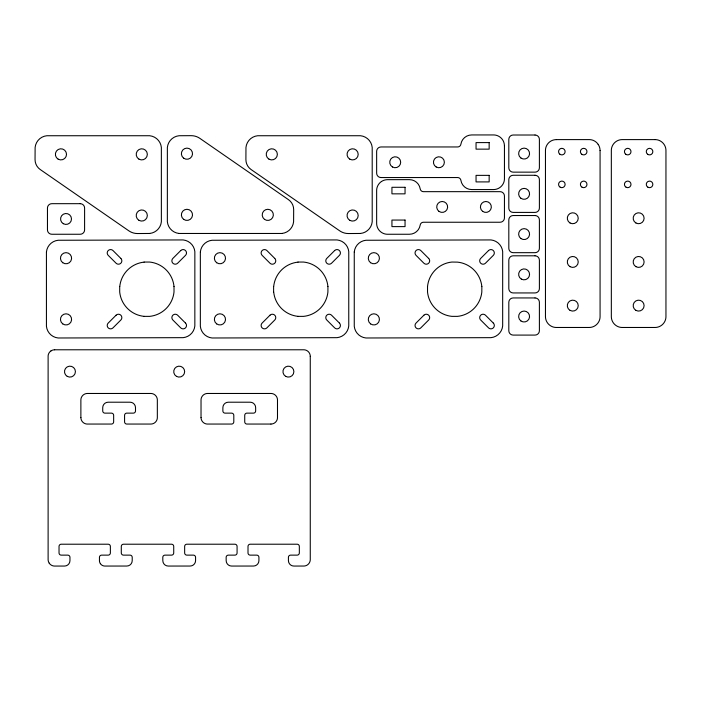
<?xml version="1.0" encoding="UTF-8"?>
<svg xmlns="http://www.w3.org/2000/svg" width="701" height="701" viewBox="0 0 701 701"><rect width="100%" height="100%" fill="white"/><g stroke="black" fill="none" stroke-linecap="round" stroke-linejoin="round"><path stroke-width="1.05" d="M119.696 286.42L119.696 292.002A27.251 27.251 0 0 0 144.126 316.361M273.609 286.42L273.609 292.002M427.522 286.42L427.522 292.002A27.251 27.251 0 0 0 451.891 316.361L457.473 316.37A27.251 27.251 0 0 0 481.824 292.002L481.841 286.42M149.663 233.468L137.501 233.538A15.194 15.194 0 0 1 128.853 230.839L40.237 169.528A12.04 12.04 0 0 1 35.05 159.626L35.12 147.438A13.082 13.082 0 0 1 46.818 135.74L149.663 135.731A13.082 13.082 0 0 1 161.361 147.438L161.37 221.77A13.082 13.082 0 0 1 149.663 233.459M281.907 233.468L179.062 233.468M360.516 233.468L348.353 233.538A15.194 15.194 0 0 1 339.705 230.839L251.089 169.528A12.04 12.04 0 0 1 245.902 159.626L245.963 147.438A13.082 13.082 0 0 1 257.67 135.74L360.516 135.731A13.082 13.082 0 0 1 372.205 147.438L372.213 221.77A13.082 13.082 0 0 1 360.516 233.459M144.064 262.051L149.646 262.051A27.251 27.251 0 0 1 174.006 286.481M297.978 262.051L303.559 262.051A27.251 27.251 0 0 1 327.91 286.481M556.384 139.604L589.155 139.604A10.874 10.874 0 0 1 593.405 140.454A10.953 10.953 0 0 1 598.207 144.415M380.993 177.546L457.648 177.546A3.277 3.277 0 0 1 460.881 180.315A10.918 10.918 0 0 0 471.677 189.559L493.522 189.559A10.874 10.874 0 0 0 499.629 187.693A10.953 10.953 0 0 0 503.59 182.891A10.874 10.874 0 0 0 504.448 178.641L504.448 145.869M54.66 349.781L303.708 349.781A6.528 6.528 0 0 1 306.258 350.298A6.572 6.572 0 0 1 309.141 352.673A6.528 6.528 0 0 1 310.245 356.318M270.936 424.052L246.91 424.052A2.182 2.182 0 0 1 244.728 421.871L244.728 415.316A2.182 2.182 0 0 1 246.91 413.134L253.464 413.134A2.182 2.182 0 0 0 255.646 410.952L255.646 407.675A5.442 5.442 0 0 0 250.187 402.208L228.342 402.208A5.442 5.442 0 0 0 222.874 407.675L222.874 410.952A2.182 2.182 0 0 0 225.065 413.134L231.619 413.134A2.182 2.182 0 0 1 233.801 415.316L233.801 421.871A2.182 2.182 0 0 1 231.619 424.052L207.584 424.052A6.528 6.528 0 0 1 205.034 423.544A6.572 6.572 0 0 1 202.151 421.17A6.528 6.528 0 0 1 201.047 417.516M297.978 316.37L303.559 316.37A27.251 27.251 0 0 0 327.91 292.002L327.928 286.42M144.064 316.37L149.646 316.37A27.251 27.251 0 0 0 174.006 292.002L174.014 286.42M600.074 150.522L600.074 316.554A10.874 10.874 0 0 1 599.215 320.804A10.953 10.953 0 0 1 595.254 325.606A10.874 10.874 0 0 1 589.155 327.472L556.384 327.472A10.874 10.874 0 0 1 552.134 326.613A10.953 10.953 0 0 1 547.323 322.662A10.874 10.874 0 0 1 545.457 316.554L545.457 150.522A10.874 10.874 0 0 1 546.316 146.272A10.953 10.953 0 0 1 550.276 141.462A10.874 10.874 0 0 1 556.357 139.63M310.263 356.336L310.263 559.503A6.528 6.528 0 0 1 309.746 562.053A6.572 6.572 0 0 1 307.371 564.936A6.528 6.528 0 0 1 303.726 566.04L293.877 566.058A5.442 5.442 0 0 1 288.426 560.607L288.418 557.313A2.182 2.182 0 0 1 290.6 555.131L297.154 555.131A2.182 2.182 0 0 0 299.336 552.949L299.336 546.394A2.182 2.182 0 0 0 297.154 544.213L250.187 544.213A2.182 2.182 0 0 0 248.005 546.394L248.005 552.949A2.182 2.182 0 0 0 250.187 555.131L256.741 555.131A2.182 2.182 0 0 1 258.923 557.313L258.923 560.59A5.442 5.442 0 0 1 253.473 566.04L231.619 566.058A5.442 5.442 0 0 1 226.169 560.607L226.151 557.313A2.182 2.182 0 0 1 228.342 555.131L234.896 555.131A2.182 2.182 0 0 0 237.078 552.949L237.078 546.394A2.182 2.182 0 0 0 234.896 544.213L186.834 544.213A2.182 2.182 0 0 0 184.652 546.394L184.652 552.949A2.182 2.182 0 0 0 186.834 555.131L193.388 555.131A2.182 2.182 0 0 1 195.57 557.313L195.57 560.59A5.442 5.442 0 0 1 190.12 566.04L168.266 566.058A5.442 5.442 0 0 1 162.816 560.607L162.798 557.313A2.182 2.182 0 0 1 164.989 555.131L171.543 555.131A2.182 2.182 0 0 0 173.725 552.949L173.725 546.394A2.182 2.182 0 0 0 171.543 544.213L123.481 544.213A2.182 2.182 0 0 0 121.299 546.394L121.291 552.949A2.182 2.182 0 0 0 123.481 555.131L130.036 555.131A2.182 2.182 0 0 1 132.217 557.313L132.217 560.59A5.442 5.442 0 0 1 126.767 566.04L104.913 566.058A5.442 5.442 0 0 1 100.392 563.657M201.029 417.507L201.029 400.026A6.528 6.528 0 0 1 201.546 397.476A6.572 6.572 0 0 1 203.921 394.593A6.528 6.528 0 0 1 207.584 393.471L270.936 393.471A6.528 6.528 0 0 1 273.486 393.988A6.572 6.572 0 0 1 276.369 396.363A6.528 6.528 0 0 1 277.491 400.026L277.491 417.507A6.528 6.528 0 0 1 276.974 420.057A6.572 6.572 0 0 1 274.599 422.94A6.528 6.528 0 0 1 270.954 424.035M80.878 417.507L80.878 400.026A6.528 6.528 0 0 1 81.395 397.476A6.572 6.572 0 0 1 83.769 394.593A6.528 6.528 0 0 1 87.432 393.471L150.785 393.471A6.528 6.528 0 0 1 153.335 393.988A6.572 6.572 0 0 1 156.218 396.363A6.528 6.528 0 0 1 157.339 400.026L157.339 417.507A6.528 6.528 0 0 1 156.822 420.057A6.572 6.572 0 0 1 154.448 422.94A6.528 6.528 0 0 1 150.785 424.052L126.758 424.052A2.182 2.182 0 0 1 124.576 421.871L124.568 415.316A2.182 2.182 0 0 1 126.758 413.134L133.313 413.134A2.182 2.182 0 0 0 135.495 410.952L135.495 407.675A5.442 5.442 0 0 0 130.036 402.208L108.191 402.208A5.442 5.442 0 0 0 102.723 407.675L102.723 410.952A2.182 2.182 0 0 0 104.913 413.134L111.468 413.134A2.182 2.182 0 0 1 113.65 415.316L113.65 421.871A2.182 2.182 0 0 1 111.468 424.052L87.432 424.052A6.528 6.528 0 0 1 84.882 423.544A6.572 6.572 0 0 1 81.999 421.17A6.528 6.528 0 0 1 80.895 417.516M481.824 286.481A27.251 27.251 0 0 0 457.473 262.13L451.891 262.051A27.251 27.251 0 0 0 427.54 286.481M298.039 316.361A27.251 27.251 0 0 1 273.688 292.002M273.688 286.481A27.251 27.251 0 0 1 298.039 262.13M119.775 286.481A27.251 27.251 0 0 1 144.126 262.13M281.907 233.459A13.082 13.082 0 0 0 293.596 221.77L293.675 209.573A12.04 12.04 0 0 0 288.488 199.68L199.873 138.369A15.194 15.194 0 0 0 191.224 135.67L179.062 135.731A13.082 13.082 0 0 0 167.364 147.438L167.355 221.77A13.082 13.082 0 0 0 179.062 233.459M598.181 144.388A10.874 10.874 0 0 1 600.047 150.496M50.98 350.921A6.528 6.528 0 0 1 54.652 349.799M50.998 350.903A6.572 6.572 0 0 0 48.623 353.786A6.528 6.528 0 0 0 48.115 356.336L48.115 559.503A6.528 6.528 0 0 0 49.245 563.183M49.228 563.166A6.572 6.572 0 0 0 52.111 565.541A6.528 6.528 0 0 0 54.66 566.058L64.492 566.058A5.442 5.442 0 0 0 69.96 560.59L69.96 557.313A2.182 2.182 0 0 0 67.769 555.131L61.215 555.131A2.182 2.182 0 0 1 59.033 552.949L59.033 546.394A2.182 2.182 0 0 1 61.215 544.213L108.191 544.213A2.182 2.182 0 0 1 110.372 546.394L110.372 552.949A2.182 2.182 0 0 1 108.191 555.131L101.636 555.131A2.182 2.182 0 0 0 99.446 557.313L99.446 560.59A5.442 5.442 0 0 0 100.383 563.648M504.413 145.843A10.874 10.874 0 0 0 502.556 139.736A10.953 10.953 0 0 0 497.771 135.801A10.874 10.874 0 0 0 493.522 134.942L471.677 134.942A10.918 10.918 0 0 0 460.89 144.187A3.277 3.277 0 0 1 457.648 146.956L381.02 146.965A4.364 4.364 0 0 0 376.647 151.328L376.647 173.173A4.364 4.364 0 0 0 381.02 177.546M381.432 181.541A10.874 10.874 0 0 1 387.539 179.675L409.419 179.64A10.918 10.918 0 0 1 420.206 188.884A3.277 3.277 0 0 0 423.448 191.662L500.093 191.662A4.364 4.364 0 0 1 504.448 196.026L504.448 217.871A4.364 4.364 0 0 1 500.076 222.243L423.448 222.243A3.277 3.277 0 0 0 420.206 225.021A10.918 10.918 0 0 1 409.419 234.257L387.574 234.257A10.874 10.874 0 0 1 383.316 233.398A10.953 10.953 0 0 1 378.514 229.446A10.874 10.874 0 0 1 376.647 223.339L376.647 190.567A10.874 10.874 0 0 1 377.506 186.317A10.953 10.953 0 0 1 381.467 181.506M46.432 251.957L46.432 326.289A13.082 13.082 0 0 0 58.139 337.987L183.154 337.663A13.082 13.082 0 0 0 194.843 325.965L194.852 251.633A13.082 13.082 0 0 0 183.154 239.935L58.139 240.259A13.082 13.082 0 0 0 46.441 251.957M200.346 251.957L200.346 326.289A13.082 13.082 0 0 0 212.044 337.987L337.067 337.663A13.082 13.082 0 0 0 348.756 325.965L348.765 251.633A13.082 13.082 0 0 0 337.058 239.935L212.044 240.259A13.082 13.082 0 0 0 200.355 251.957M354.259 251.957L354.259 326.289A13.082 13.082 0 0 0 365.957 337.987L490.972 337.663A13.082 13.082 0 0 0 502.67 325.965L502.678 251.633A13.082 13.082 0 0 0 490.972 239.935L365.957 240.259A13.082 13.082 0 0 0 354.268 251.957M116.068 315.222L108.208 323.073A3.382 3.382 0 0 0 108.208 327.866A3.382 3.382 0 0 0 112.992 327.866L120.852 320.006A3.382 3.382 0 0 0 120.852 315.222A3.382 3.382 0 0 0 116.068 315.222M180.718 250.564L172.867 258.415A3.382 3.382 0 0 0 172.867 263.208A3.382 3.382 0 0 0 177.651 263.208L185.511 255.348A3.382 3.382 0 0 0 185.511 250.564A3.382 3.382 0 0 0 180.718 250.564M269.973 315.222L262.121 323.073A3.382 3.382 0 0 0 262.121 327.866A3.382 3.382 0 0 0 266.906 327.866L274.766 320.006A3.382 3.382 0 0 0 274.766 315.222A3.382 3.382 0 0 0 269.981 315.222M334.631 250.564L326.78 258.415A3.382 3.382 0 0 0 326.78 263.208A3.382 3.382 0 0 0 331.564 263.208L339.424 255.348A3.382 3.382 0 0 0 339.415 250.564A3.382 3.382 0 0 0 334.631 250.564M423.886 315.222L416.035 323.073A3.382 3.382 0 0 0 416.035 327.866A3.382 3.382 0 0 0 420.819 327.866L428.679 320.006A3.382 3.382 0 0 0 428.679 315.222A3.382 3.382 0 0 0 423.886 315.222M488.544 250.564L480.684 258.415A3.382 3.382 0 0 0 480.684 263.208A3.382 3.382 0 0 0 485.478 263.208L493.329 255.348A3.382 3.382 0 0 0 493.329 250.564A3.382 3.382 0 0 0 488.544 250.564M535.021 135.013L513.176 135.013A4.364 4.364 0 0 0 508.812 139.385L508.812 167.784A4.364 4.364 0 0 0 513.176 172.148L535.021 172.148A4.364 4.364 0 0 0 539.393 167.784L539.393 139.376A4.364 4.364 0 0 0 535.021 135.013M655.023 139.604L622.26 139.604A10.874 10.874 0 0 0 616.153 141.462A10.953 10.953 0 0 0 612.192 146.272A10.874 10.874 0 0 0 611.333 150.522L611.333 316.554A10.874 10.874 0 0 0 613.2 322.662A10.953 10.953 0 0 0 618.01 326.613A10.874 10.874 0 0 0 622.26 327.472L655.023 327.472A10.874 10.874 0 0 0 661.131 325.606A10.953 10.953 0 0 0 665.091 320.804A10.874 10.874 0 0 0 665.95 316.554L665.95 150.522A10.874 10.874 0 0 0 664.057 144.388A10.953 10.953 0 0 0 659.282 140.463A10.874 10.874 0 0 0 655.023 139.604M489.158 142.592L476.049 142.592L476.049 149.147L489.158 149.147L489.158 142.592M535.021 175.276L513.176 175.276A4.364 4.364 0 0 0 508.812 179.64L508.812 208.048A4.364 4.364 0 0 0 513.176 212.412L535.021 212.412A4.364 4.364 0 0 0 539.393 208.048L539.393 179.64A4.364 4.364 0 0 0 535.021 175.276M489.158 175.364L476.049 175.364L476.049 181.909L489.158 181.909L489.158 175.364M405.047 187.29L391.938 187.29L391.938 193.844L405.047 193.844L405.047 187.29M80.229 203.676L51.83 203.676A4.364 4.364 0 0 0 47.458 208.048L47.458 229.893A4.364 4.364 0 0 0 51.83 234.257L80.229 234.257A4.364 4.364 0 0 0 84.593 229.893L84.602 208.048A4.364 4.364 0 0 0 80.229 203.676M535.021 215.54L513.176 215.54A4.364 4.364 0 0 0 508.812 219.904L508.812 248.312A4.364 4.364 0 0 0 513.176 252.675L535.021 252.675A4.364 4.364 0 0 0 539.393 248.303L539.393 219.904A4.364 4.364 0 0 0 535.021 215.54M405.047 220.061L391.938 220.061L391.938 226.616L405.047 226.616L405.047 220.061M535.021 255.804L513.176 255.804A4.364 4.364 0 0 0 508.812 260.167L508.812 288.575A4.364 4.364 0 0 0 513.176 292.939L535.021 292.939A4.364 4.364 0 0 0 539.393 288.567L539.393 260.167A4.364 4.364 0 0 0 535.021 255.804M535.021 297.943L513.176 297.943A4.364 4.364 0 0 0 508.812 302.315L508.812 330.714A4.364 4.364 0 0 0 513.176 335.087L535.021 335.087A4.364 4.364 0 0 0 539.393 330.714L539.393 302.315A4.364 4.364 0 0 0 535.021 297.943M428.679 258.424L420.819 250.564A3.382 3.382 0 0 0 416.035 250.564A3.382 3.382 0 0 0 416.035 255.348L423.886 263.208A3.382 3.382 0 0 0 428.679 263.208A3.382 3.382 0 0 0 428.679 258.424M493.329 323.073L485.478 315.222A3.382 3.382 0 0 0 480.684 315.222A3.382 3.382 0 0 0 480.684 320.006L488.544 327.866A3.382 3.382 0 0 0 493.329 327.866A3.382 3.382 0 0 0 493.329 323.073M274.766 258.424L266.906 250.564A3.382 3.382 0 0 0 262.121 250.564A3.382 3.382 0 0 0 262.121 255.348L269.973 263.208A3.382 3.382 0 0 0 274.766 263.208A3.382 3.382 0 0 0 274.766 258.424M339.424 323.073L331.564 315.222A3.382 3.382 0 0 0 326.78 315.222A3.382 3.382 0 0 0 326.78 320.006L334.631 327.866A3.382 3.382 0 0 0 339.424 327.866A3.382 3.382 0 0 0 339.415 323.073M120.852 258.424L113.001 250.564A3.382 3.382 0 0 0 108.208 250.564A3.382 3.382 0 0 0 108.208 255.348L116.068 263.208A3.382 3.382 0 0 0 120.852 263.208A3.382 3.382 0 0 0 120.852 258.424M185.511 323.073L177.651 315.222A3.382 3.382 0 0 0 172.867 315.222A3.382 3.382 0 0 0 172.867 320.006L180.718 327.866A3.382 3.382 0 0 0 185.511 327.866A3.382 3.382 0 0 0 185.511 323.073M520.904 320.944A5.459 5.459 0 0 0 529.535 317.071A5.459 5.459 0 0 0 521.868 311.533A5.459 5.459 0 0 0 520.904 320.944M521.369 279.103A5.459 5.459 0 0 0 529.562 274.371A5.459 5.459 0 0 0 521.369 269.64A5.459 5.459 0 0 0 521.369 279.103M520.904 238.533A5.459 5.459 0 0 0 529.535 234.669A5.459 5.459 0 0 0 521.868 229.122A5.459 5.459 0 0 0 520.904 238.533M520.904 198.269A5.459 5.459 0 0 0 529.535 194.405A5.459 5.459 0 0 0 521.868 188.858A5.459 5.459 0 0 0 520.904 198.269M520.904 158.005A5.459 5.459 0 0 0 529.535 154.141A5.459 5.459 0 0 0 521.868 148.594A5.459 5.459 0 0 0 520.904 158.005M63.3 223.698A5.459 5.459 0 0 0 71.493 218.966A5.459 5.459 0 0 0 63.3 214.234A5.459 5.459 0 0 0 63.3 223.698M370.592 323.897A5.573 5.573 0 0 0 379.399 319.954A5.573 5.573 0 0 0 371.574 314.293A5.573 5.573 0 0 0 370.592 323.897M370.592 262.726A5.573 5.573 0 0 0 379.399 258.783A5.573 5.573 0 0 0 371.574 253.131A5.573 5.573 0 0 0 370.592 262.726M216.679 323.897A5.573 5.573 0 0 0 225.485 319.954A5.573 5.573 0 0 0 217.66 314.293A5.573 5.573 0 0 0 216.679 323.897M216.679 262.726A5.573 5.573 0 0 0 225.485 258.783A5.573 5.573 0 0 0 217.66 253.131A5.573 5.573 0 0 0 216.679 262.726M62.766 323.897A5.573 5.573 0 0 0 71.572 319.954A5.573 5.573 0 0 0 63.747 314.293A5.573 5.573 0 0 0 62.766 323.897M62.766 262.726A5.573 5.573 0 0 0 71.572 258.783A5.573 5.573 0 0 0 63.747 253.131A5.573 5.573 0 0 0 62.766 262.726M138.991 159.171A5.573 5.573 0 0 0 147.341 154.343A5.573 5.573 0 0 0 138.991 149.523A5.573 5.573 0 0 0 138.991 159.171M138.991 220.342A5.573 5.573 0 0 0 147.341 215.514A5.573 5.573 0 0 0 138.991 210.686A5.573 5.573 0 0 0 138.991 220.342M58.157 159.171A5.573 5.573 0 0 0 66.516 154.343A5.573 5.573 0 0 0 58.157 149.523A5.573 5.573 0 0 0 58.157 159.171M349.834 159.171A5.573 5.573 0 0 0 358.193 154.343A5.573 5.573 0 0 0 349.834 149.523A5.573 5.573 0 0 0 349.834 159.171M349.834 220.342A5.573 5.573 0 0 0 358.193 215.514A5.573 5.573 0 0 0 349.834 210.686A5.573 5.573 0 0 0 349.834 220.342M269.009 159.171A5.573 5.573 0 0 0 277.368 154.343A5.573 5.573 0 0 0 269.009 149.523A5.573 5.573 0 0 0 269.009 159.171M183.688 219.378A5.573 5.573 0 0 0 192.495 215.426A5.573 5.573 0 0 0 184.67 209.774A5.573 5.573 0 0 0 183.688 219.378M183.688 158.207A5.573 5.573 0 0 0 192.495 154.264A5.573 5.573 0 0 0 184.67 148.603A5.573 5.573 0 0 0 183.688 158.207M264.514 219.378A5.573 5.573 0 0 0 273.329 215.426A5.573 5.573 0 0 0 265.504 209.774A5.573 5.573 0 0 0 264.514 219.378M635.912 266.669A5.459 5.459 0 0 0 644.105 261.937A5.459 5.459 0 0 0 635.912 257.206A5.459 5.459 0 0 0 635.912 266.669M635.912 310.359A5.459 5.459 0 0 0 644.105 305.627A5.459 5.459 0 0 0 635.912 300.895A5.459 5.459 0 0 0 635.912 310.359M635.912 222.979A5.459 5.459 0 0 0 644.105 218.248A5.459 5.459 0 0 0 635.912 213.516A5.459 5.459 0 0 0 635.912 222.979M647.645 154.273A3.277 3.277 0 0 0 652.824 151.951A3.277 3.277 0 0 0 648.223 148.621A3.277 3.277 0 0 0 647.645 154.273M625.8 154.273A3.277 3.277 0 0 0 630.979 151.951A3.277 3.277 0 0 0 626.379 148.621A3.277 3.277 0 0 0 625.8 154.273M647.926 187.22A3.277 3.277 0 0 0 652.841 184.381A3.277 3.277 0 0 0 647.926 181.541A3.277 3.277 0 0 0 647.926 187.22M626.081 187.22A3.277 3.277 0 0 0 630.996 184.381A3.277 3.277 0 0 0 626.081 181.541A3.277 3.277 0 0 0 626.081 187.22M570.036 266.669A5.459 5.459 0 0 0 578.229 261.937A5.459 5.459 0 0 0 570.036 257.206A5.459 5.459 0 0 0 570.036 266.669M570.036 310.359A5.459 5.459 0 0 0 578.229 305.627A5.459 5.459 0 0 0 570.036 300.895A5.459 5.459 0 0 0 570.036 310.359M570.036 222.979A5.459 5.459 0 0 0 578.229 218.248A5.459 5.459 0 0 0 570.036 213.516A5.459 5.459 0 0 0 570.036 222.979M581.769 154.273A3.277 3.277 0 0 0 586.947 151.951A3.277 3.277 0 0 0 582.347 148.621A3.277 3.277 0 0 0 581.769 154.273M559.924 154.273A3.277 3.277 0 0 0 565.102 151.951A3.277 3.277 0 0 0 560.502 148.621A3.277 3.277 0 0 0 559.924 154.273M582.049 187.22A3.277 3.277 0 0 0 586.965 184.381A3.277 3.277 0 0 0 582.049 181.541A3.277 3.277 0 0 0 582.049 187.22M560.204 187.22A3.277 3.277 0 0 0 565.12 184.381A3.277 3.277 0 0 0 560.204 181.541A3.277 3.277 0 0 0 560.204 187.22M67.226 376.358A5.459 5.459 0 0 0 75.419 371.626A5.459 5.459 0 0 0 67.226 366.895A5.459 5.459 0 0 0 67.226 376.358M285.684 376.358A5.459 5.459 0 0 0 293.877 371.626A5.459 5.459 0 0 0 285.684 366.895A5.459 5.459 0 0 0 285.684 376.358M176.459 376.358A5.459 5.459 0 0 0 184.652 371.626A5.459 5.459 0 0 0 176.459 366.895A5.459 5.459 0 0 0 176.459 376.358M392.481 166.987A5.459 5.459 0 0 0 400.683 162.255A5.459 5.459 0 0 0 392.481 157.523A5.459 5.459 0 0 0 392.481 166.987M436.18 166.987A5.459 5.459 0 0 0 444.373 162.255A5.459 5.459 0 0 0 436.18 157.523A5.459 5.459 0 0 0 436.18 166.987M482.674 211.378A5.459 5.459 0 0 0 491.313 207.514A5.459 5.459 0 0 0 483.646 201.967A5.459 5.459 0 0 0 482.674 211.378M438.984 211.378A5.459 5.459 0 0 0 447.615 207.514A5.459 5.459 0 0 0 439.948 201.967A5.459 5.459 0 0 0 438.984 211.378"/></g></svg>
